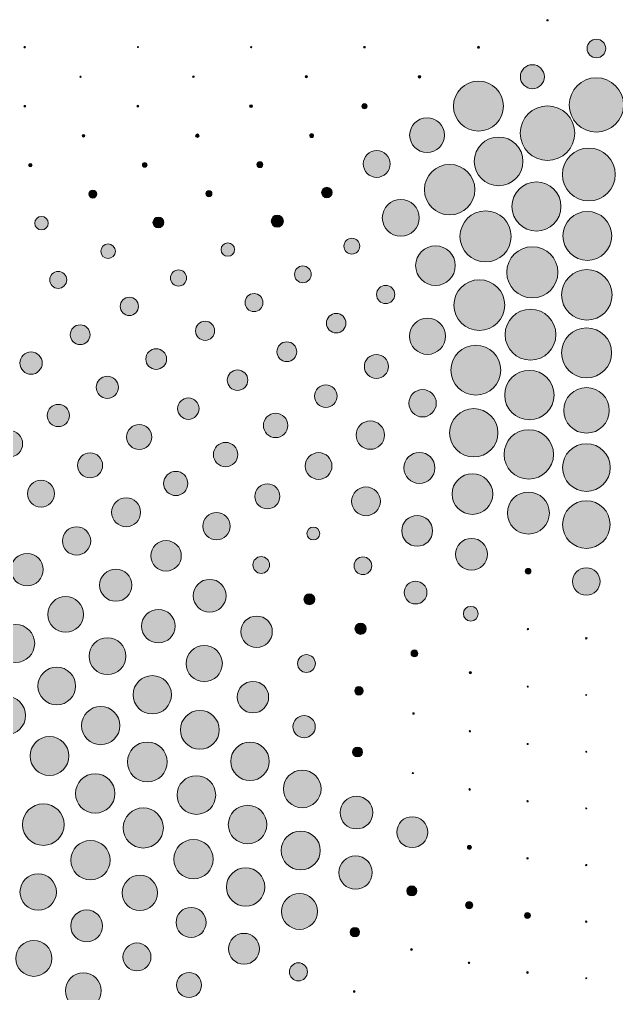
# Model space of a CAD drawing. Extents: x 3515 to 4006, y 175 to 667.
# Drawn here: x 3705.4 to 3757.9, y 340.4 to 426 of the extents above; entities that cross this region are included whole.
import ezdxf

# ---------------------------------------------------------------- set-up
doc = ezdxf.new("R2010")
doc.units = 0
doc.header["$MEASUREMENT"] = 0
doc.layers.add('Capa 1', color=7, linetype='Continuous', lineweight=0)

# ---------------------------------------------------------------- blocks, each defined once
blk = doc.blocks.new('Block_0')
at = {"layer": 'Capa 1', "true_color": 0x000000, "transparency": 33554687}
h = blk.add_hatch(color=18, dxfattribs=at)
h.dxf.hatch_style = 2
edge = h.paths.add_edge_path()
edge.add_arc((3751.82, 425.915), 0.0666, 0, 360)
h = blk.add_hatch(color=18, dxfattribs=at)
h.dxf.hatch_style = 2
edge = h.paths.add_edge_path()
edge.add_arc((3756.117, 423.434), 0.818, 0, 360)
h = blk.add_hatch(color=18, dxfattribs=at)
h.dxf.hatch_style = 2
edge = h.paths.add_edge_path()
edge.add_arc((3705.889, 423.55), 0.069, 0, 360)
h = blk.add_hatch(color=18, dxfattribs=at)
h.dxf.hatch_style = 2
edge = h.paths.add_edge_path()
edge.add_arc((3715.828, 423.55), 0.0436, 0, 360)
h = blk.add_hatch(color=18, dxfattribs=at)
h.dxf.hatch_style = 2
edge = h.paths.add_edge_path()
edge.add_arc((3725.775, 423.549), 0.0605, 0, 360)
h = blk.add_hatch(color=18, dxfattribs=at)
h.dxf.hatch_style = 2
edge = h.paths.add_edge_path()
edge.add_arc((3735.738, 423.546), 0.0702, 0, 360)
h = blk.add_hatch(color=18, dxfattribs=at)
h.dxf.hatch_style = 2
edge = h.paths.add_edge_path()
edge.add_arc((3745.754, 423.538), 0.0884, 0, 360)
h = blk.add_hatch(color=18, dxfattribs=at)
h.dxf.hatch_style = 2
edge = h.paths.add_edge_path()
edge.add_arc((3750.49, 420.953), 1.053, 0, 360)
h = blk.add_hatch(color=18, dxfattribs=at)
h.dxf.hatch_style = 2
edge = h.paths.add_edge_path()
edge.add_arc((3710.79, 420.953), 0.0569, 0, 360)
h = blk.add_hatch(color=18, dxfattribs=at)
h.dxf.hatch_style = 2
edge = h.paths.add_edge_path()
edge.add_arc((3720.715, 420.953), 0.0726, 0, 360)
h = blk.add_hatch(color=18, dxfattribs=at)
h.dxf.hatch_style = 2
edge = h.paths.add_edge_path()
edge.add_arc((3730.64, 420.953), 0.1, 0, 360)
h = blk.add_hatch(color=18, dxfattribs=at)
h.dxf.hatch_style = 2
edge = h.paths.add_edge_path()
edge.add_arc((3740.565, 420.953), 0.116, 0, 360)
h = blk.add_hatch(color=18, dxfattribs=at)
h.dxf.hatch_style = 2
edge = h.paths.add_edge_path()
edge.add_arc((3745.754, 418.368), 2.196, 0, 360)
h = blk.add_hatch(color=18, dxfattribs=at)
h.dxf.hatch_style = 2
edge = h.paths.add_edge_path()
edge.add_arc((3756.117, 418.472), 2.389, 0, 360)
h = blk.add_hatch(color=18, dxfattribs=at)
h.dxf.hatch_style = 2
edge = h.paths.add_edge_path()
edge.add_arc((3735.738, 418.359), 0.232, 0, 360)
h = blk.add_hatch(color=18, dxfattribs=at)
h.dxf.hatch_style = 2
edge = h.paths.add_edge_path()
edge.add_arc((3705.889, 418.355), 0.0811, 0, 360)
h = blk.add_hatch(color=18, dxfattribs=at)
h.dxf.hatch_style = 2
edge = h.paths.add_edge_path()
edge.add_arc((3715.828, 418.356), 0.0871, 0, 360)
h = blk.add_hatch(color=18, dxfattribs=at)
h.dxf.hatch_style = 2
edge = h.paths.add_edge_path()
edge.add_arc((3725.775, 418.357), 0.125, 0, 360)
h = blk.add_hatch(color=18, dxfattribs=at)
h.dxf.hatch_style = 2
edge = h.paths.add_edge_path()
edge.add_arc((3751.82, 415.99), 2.39, 0, 360)
h = blk.add_hatch(color=18, dxfattribs=at)
h.dxf.hatch_style = 2
edge = h.paths.add_edge_path()
edge.add_arc((3741.241, 415.815), 1.532, 0, 360)
h = blk.add_hatch(color=18, dxfattribs=at)
h.dxf.hatch_style = 2
edge = h.paths.add_edge_path()
edge.add_arc((3711.062, 415.766), 0.116, 0, 360)
h = blk.add_hatch(color=18, dxfattribs=at)
h.dxf.hatch_style = 2
edge = h.paths.add_edge_path()
edge.add_arc((3721.055, 415.771), 0.15, 0, 360)
h = blk.add_hatch(color=18, dxfattribs=at)
h.dxf.hatch_style = 2
edge = h.paths.add_edge_path()
edge.add_arc((3731.092, 415.782), 0.177, 0, 360)
h = blk.add_hatch(color=18, dxfattribs=at)
h.dxf.hatch_style = 2
edge = h.paths.add_edge_path()
edge.add_arc((3747.522, 413.509), 2.141, 0, 360)
h = blk.add_hatch(color=18, dxfattribs=at)
h.dxf.hatch_style = 2
edge = h.paths.add_edge_path()
edge.add_arc((3736.817, 413.285), 1.179, 0, 360)
h = blk.add_hatch(color=18, dxfattribs=at)
h.dxf.hatch_style = 2
edge = h.paths.add_edge_path()
edge.add_arc((3755.452, 412.358), 2.319, 0, 360)
h = blk.add_hatch(color=18, dxfattribs=at)
h.dxf.hatch_style = 2
edge = h.paths.add_edge_path()
edge.add_arc((3726.549, 413.223), 0.263, 0, 360)
h = blk.add_hatch(color=18, dxfattribs=at)
h.dxf.hatch_style = 2
edge = h.paths.add_edge_path()
edge.add_arc((3706.383, 413.184), 0.155, 0, 360)
h = blk.add_hatch(color=18, dxfattribs=at)
h.dxf.hatch_style = 2
edge = h.paths.add_edge_path()
edge.add_arc((3716.431, 413.197), 0.208, 0, 360)
h = blk.add_hatch(color=18, dxfattribs=at)
h.dxf.hatch_style = 2
edge = h.paths.add_edge_path()
edge.add_arc((3743.224, 411.028), 2.22, 0, 360)
h = blk.add_hatch(color=18, dxfattribs=at)
h.dxf.hatch_style = 2
edge = h.paths.add_edge_path()
edge.add_arc((3711.874, 410.635), 0.346, 0, 360)
h = blk.add_hatch(color=18, dxfattribs=at)
h.dxf.hatch_style = 2
edge = h.paths.add_edge_path()
edge.add_arc((3722.068, 410.678), 0.269, 0, 360)
h = blk.add_hatch(color=18, dxfattribs=at)
h.dxf.hatch_style = 2
edge = h.paths.add_edge_path()
edge.add_arc((3732.436, 410.769), 0.462, 0, 360)
h = blk.add_hatch(color=18, dxfattribs=at)
h.dxf.hatch_style = 2
edge = h.paths.add_edge_path()
edge.add_arc((3750.845, 409.548), 2.158, 0, 360)
h = blk.add_hatch(color=18, dxfattribs=at)
h.dxf.hatch_style = 2
edge = h.paths.add_edge_path()
edge.add_arc((3738.927, 408.547), 1.622, 0, 360)
h = blk.add_hatch(color=18, dxfattribs=at)
h.dxf.hatch_style = 2
edge = h.paths.add_edge_path()
edge.add_arc((3707.366, 408.083), 0.597, 0, 360)
h = blk.add_hatch(color=18, dxfattribs=at)
h.dxf.hatch_style = 2
edge = h.paths.add_edge_path()
edge.add_arc((3717.629, 408.144), 0.477, 0, 360)
h = blk.add_hatch(color=18, dxfattribs=at)
h.dxf.hatch_style = 2
edge = h.paths.add_edge_path()
edge.add_arc((3728.079, 408.262), 0.534, 0, 360)
h = blk.add_hatch(color=18, dxfattribs=at)
h.dxf.hatch_style = 2
edge = h.paths.add_edge_path()
edge.add_arc((3746.379, 406.917), 2.248, 0, 360)
h = blk.add_hatch(color=18, dxfattribs=at)
h.dxf.hatch_style = 2
edge = h.paths.add_edge_path()
edge.add_arc((3755.323, 406.963), 2.148, 0, 360)
h = blk.add_hatch(color=18, dxfattribs=at)
h.dxf.hatch_style = 2
edge = h.paths.add_edge_path()
edge.add_arc((3734.629, 406.065), 0.695, 0, 360)
h = blk.add_hatch(color=18, dxfattribs=at)
h.dxf.hatch_style = 2
edge = h.paths.add_edge_path()
edge.add_arc((3713.219, 405.618), 0.643, 0, 360)
h = blk.add_hatch(color=18, dxfattribs=at)
h.dxf.hatch_style = 2
edge = h.paths.add_edge_path()
edge.add_arc((3723.737, 405.76), 0.592, 0, 360)
h = blk.add_hatch(color=18, dxfattribs=at)
h.dxf.hatch_style = 2
edge = h.paths.add_edge_path()
edge.add_arc((3741.976, 404.35), 1.742, 0, 360)
h = blk.add_hatch(color=18, dxfattribs=at)
h.dxf.hatch_style = 2
edge = h.paths.add_edge_path()
edge.add_arc((3750.49, 403.762), 2.251, 0, 360)
h = blk.add_hatch(color=18, dxfattribs=at)
h.dxf.hatch_style = 2
edge = h.paths.add_edge_path()
edge.add_arc((3730.331, 403.584), 0.737, 0, 360)
h = blk.add_hatch(color=18, dxfattribs=at)
h.dxf.hatch_style = 2
edge = h.paths.add_edge_path()
edge.add_arc((3708.83, 403.099), 0.747, 0, 360)
h = blk.add_hatch(color=18, dxfattribs=at)
h.dxf.hatch_style = 2
edge = h.paths.add_edge_path()
edge.add_arc((3719.405, 403.263), 0.708, 0, 360)
h = blk.add_hatch(color=18, dxfattribs=at)
h.dxf.hatch_style = 2
edge = h.paths.add_edge_path()
edge.add_arc((3755.277, 401.779), 2.217, 0, 360)
h = blk.add_hatch(color=18, dxfattribs=at)
h.dxf.hatch_style = 2
edge = h.paths.add_edge_path()
edge.add_arc((3737.606, 401.814), 0.802, 0, 360)
h = blk.add_hatch(color=18, dxfattribs=at)
h.dxf.hatch_style = 2
edge = h.paths.add_edge_path()
edge.add_arc((3745.831, 400.879), 2.227, 0, 360)
h = blk.add_hatch(color=18, dxfattribs=at)
h.dxf.hatch_style = 2
edge = h.paths.add_edge_path()
edge.add_arc((3715.08, 400.769), 0.804, 0, 360)
h = blk.add_hatch(color=18, dxfattribs=at)
h.dxf.hatch_style = 2
edge = h.paths.add_edge_path()
edge.add_arc((3726.034, 401.103), 0.79, 0, 360)
h = blk.add_hatch(color=18, dxfattribs=at)
h.dxf.hatch_style = 2
edge = h.paths.add_edge_path()
edge.add_arc((3733.256, 399.294), 0.858, 0, 360)
h = blk.add_hatch(color=18, dxfattribs=at)
h.dxf.hatch_style = 2
edge = h.paths.add_edge_path()
edge.add_arc((3750.323, 398.285), 2.232, 0, 360)
h = blk.add_hatch(color=18, dxfattribs=at)
h.dxf.hatch_style = 2
edge = h.paths.add_edge_path()
edge.add_arc((3710.761, 398.276), 0.87, 0, 360)
h = blk.add_hatch(color=18, dxfattribs=at)
h.dxf.hatch_style = 2
edge = h.paths.add_edge_path()
edge.add_arc((3721.736, 398.622), 0.84, 0, 360)
h = blk.add_hatch(color=18, dxfattribs=at)
h.dxf.hatch_style = 2
edge = h.paths.add_edge_path()
edge.add_arc((3741.276, 398.144), 1.593, 0, 360)
h = blk.add_hatch(color=18, dxfattribs=at)
h.dxf.hatch_style = 2
edge = h.paths.add_edge_path()
edge.add_arc((3755.256, 396.683), 2.199, 0, 360)
h = blk.add_hatch(color=18, dxfattribs=at)
h.dxf.hatch_style = 2
edge = h.paths.add_edge_path()
edge.add_arc((3728.919, 396.785), 0.87, 0, 360)
h = blk.add_hatch(color=18, dxfattribs=at)
h.dxf.hatch_style = 2
edge = h.paths.add_edge_path()
edge.add_arc((3745.527, 395.167), 2.192, 0, 360)
h = blk.add_hatch(color=18, dxfattribs=at)
h.dxf.hatch_style = 2
edge = h.paths.add_edge_path()
edge.add_arc((3706.445, 395.786), 0.983, 0, 360)
h = blk.add_hatch(color=18, dxfattribs=at)
h.dxf.hatch_style = 2
edge = h.paths.add_edge_path()
edge.add_arc((3717.439, 396.14), 0.911, 0, 360)
h = blk.add_hatch(color=18, dxfattribs=at)
h.dxf.hatch_style = 2
edge = h.paths.add_edge_path()
edge.add_arc((3736.787, 395.488), 1.057, 0, 360)
h = blk.add_hatch(color=18, dxfattribs=at)
h.dxf.hatch_style = 2
edge = h.paths.add_edge_path()
edge.add_arc((3713.141, 393.659), 0.974, 0, 360)
h = blk.add_hatch(color=18, dxfattribs=at)
h.dxf.hatch_style = 2
edge = h.paths.add_edge_path()
edge.add_arc((3724.59, 394.282), 0.901, 0, 360)
h = blk.add_hatch(color=18, dxfattribs=at)
h.dxf.hatch_style = 2
edge = h.paths.add_edge_path()
edge.add_arc((3750.231, 392.974), 2.173, 0, 360)
h = blk.add_hatch(color=18, dxfattribs=at)
h.dxf.hatch_style = 2
edge = h.paths.add_edge_path()
edge.add_arc((3732.343, 392.881), 0.992, 0, 360)
h = blk.add_hatch(color=18, dxfattribs=at)
h.dxf.hatch_style = 2
edge = h.paths.add_edge_path()
edge.add_arc((3740.847, 392.251), 1.202, 0, 360)
h = blk.add_hatch(color=18, dxfattribs=at)
h.dxf.hatch_style = 2
edge = h.paths.add_edge_path()
edge.add_arc((3755.245, 391.63), 2, 0, 360)
h = blk.add_hatch(color=18, dxfattribs=at)
h.dxf.hatch_style = 2
edge = h.paths.add_edge_path()
edge.add_arc((3708.843, 391.178), 0.977, 0, 360)
h = blk.add_hatch(color=18, dxfattribs=at)
h.dxf.hatch_style = 2
edge = h.paths.add_edge_path()
edge.add_arc((3720.268, 391.784), 0.945, 0, 360)
h = blk.add_hatch(color=18, dxfattribs=at)
h.dxf.hatch_style = 2
edge = h.paths.add_edge_path()
edge.add_arc((3727.929, 390.304), 1.072, 0, 360)
h = blk.add_hatch(color=18, dxfattribs=at)
h.dxf.hatch_style = 2
edge = h.paths.add_edge_path()
edge.add_arc((3745.343, 389.656), 2.124, 0, 360)
h = blk.add_hatch(color=18, dxfattribs=at)
h.dxf.hatch_style = 2
edge = h.paths.add_edge_path()
edge.add_arc((3715.949, 389.289), 1.103, 0, 360)
h = blk.add_hatch(color=18, dxfattribs=at)
h.dxf.hatch_style = 2
edge = h.paths.add_edge_path()
edge.add_arc((3736.247, 389.457), 1.248, 0, 360)
h = blk.add_hatch(color=18, dxfattribs=at)
h.dxf.hatch_style = 2
edge = h.paths.add_edge_path()
edge.add_arc((3704.546, 388.697), 1.162, 0, 360)
h = blk.add_hatch(color=18, dxfattribs=at)
h.dxf.hatch_style = 2
edge = h.paths.add_edge_path()
edge.add_arc((3750.176, 387.759), 2.171, 0, 360)
h = blk.add_hatch(color=18, dxfattribs=at)
h.dxf.hatch_style = 2
edge = h.paths.add_edge_path()
edge.add_arc((3723.537, 387.747), 1.069, 0, 360)
h = blk.add_hatch(color=18, dxfattribs=at)
h.dxf.hatch_style = 2
edge = h.paths.add_edge_path()
edge.add_arc((3755.238, 386.603), 2.094, 0, 360)
h = blk.add_hatch(color=18, dxfattribs=at)
h.dxf.hatch_style = 2
edge = h.paths.add_edge_path()
edge.add_arc((3711.635, 386.796), 1.101, 0, 360)
h = blk.add_hatch(color=18, dxfattribs=at)
h.dxf.hatch_style = 2
edge = h.paths.add_edge_path()
edge.add_arc((3731.706, 386.74), 1.175, 0, 360)
h = blk.add_hatch(color=18, dxfattribs=at)
h.dxf.hatch_style = 2
edge = h.paths.add_edge_path()
edge.add_arc((3740.565, 386.572), 1.362, 0, 360)
h = blk.add_hatch(color=18, dxfattribs=at)
h.dxf.hatch_style = 2
edge = h.paths.add_edge_path()
edge.add_arc((3719.161, 385.206), 1.065, 0, 360)
h = blk.add_hatch(color=18, dxfattribs=at)
h.dxf.hatch_style = 2
edge = h.paths.add_edge_path()
edge.add_arc((3745.222, 384.275), 1.788, 0, 360)
h = blk.add_hatch(color=18, dxfattribs=at)
h.dxf.hatch_style = 2
edge = h.paths.add_edge_path()
edge.add_arc((3707.322, 384.306), 1.192, 0, 360)
h = blk.add_hatch(color=18, dxfattribs=at)
h.dxf.hatch_style = 2
edge = h.paths.add_edge_path()
edge.add_arc((3727.209, 384.074), 1.101, 0, 360)
h = blk.add_hatch(color=18, dxfattribs=at)
h.dxf.hatch_style = 2
edge = h.paths.add_edge_path()
edge.add_arc((3735.873, 383.638), 1.262, 0, 360)
h = blk.add_hatch(color=18, dxfattribs=at)
h.dxf.hatch_style = 2
edge = h.paths.add_edge_path()
edge.add_arc((3750.14, 382.606), 1.848, 0, 360)
h = blk.add_hatch(color=18, dxfattribs=at)
h.dxf.hatch_style = 2
edge = h.paths.add_edge_path()
edge.add_arc((3714.797, 382.675), 1.273, 0, 360)
h = blk.add_hatch(color=18, dxfattribs=at)
h.dxf.hatch_style = 2
edge = h.paths.add_edge_path()
edge.add_arc((3755.233, 381.593), 2.09, 0, 360)
h = blk.add_hatch(color=18, dxfattribs=at)
h.dxf.hatch_style = 2
edge = h.paths.add_edge_path()
edge.add_arc((3722.745, 381.446), 1.203, 0, 360)
h = blk.add_hatch(color=18, dxfattribs=at)
h.dxf.hatch_style = 2
edge = h.paths.add_edge_path()
edge.add_arc((3740.37, 381.041), 1.353, 0, 360)
h = blk.add_hatch(color=18, dxfattribs=at)
h.dxf.hatch_style = 2
edge = h.paths.add_edge_path()
edge.add_arc((3710.443, 380.152), 1.242, 0, 360)
h = blk.add_hatch(color=18, dxfattribs=at)
h.dxf.hatch_style = 2
edge = h.paths.add_edge_path()
edge.add_arc((3731.246, 380.805), 0.565, 0, 360)
h = blk.add_hatch(color=18, dxfattribs=at)
h.dxf.hatch_style = 2
edge = h.paths.add_edge_path()
edge.add_arc((3718.307, 378.845), 1.34, 0, 360)
h = blk.add_hatch(color=18, dxfattribs=at)
h.dxf.hatch_style = 2
edge = h.paths.add_edge_path()
edge.add_arc((3745.14, 378.984), 1.399, 0, 360)
h = blk.add_hatch(color=18, dxfattribs=at)
h.dxf.hatch_style = 2
edge = h.paths.add_edge_path()
edge.add_arc((3706.097, 377.636), 1.421, 0, 360)
h = blk.add_hatch(color=18, dxfattribs=at)
h.dxf.hatch_style = 2
edge = h.paths.add_edge_path()
edge.add_arc((3726.671, 378.044), 0.736, 0, 360)
h = blk.add_hatch(color=18, dxfattribs=at)
h.dxf.hatch_style = 2
edge = h.paths.add_edge_path()
edge.add_arc((3735.602, 377.977), 0.778, 0, 360)
h = blk.add_hatch(color=18, dxfattribs=at)
h.dxf.hatch_style = 2
edge = h.paths.add_edge_path()
edge.add_arc((3713.889, 376.264), 1.415, 0, 360)
h = blk.add_hatch(color=18, dxfattribs=at)
h.dxf.hatch_style = 2
edge = h.paths.add_edge_path()
edge.add_arc((3750.115, 377.494), 0.246, 0, 360)
h = blk.add_hatch(color=18, dxfattribs=at)
h.dxf.hatch_style = 2
edge = h.paths.add_edge_path()
edge.add_arc((3755.23, 376.592), 1.207, 0, 360)
h = blk.add_hatch(color=18, dxfattribs=at)
h.dxf.hatch_style = 2
edge = h.paths.add_edge_path()
edge.add_arc((3722.137, 375.335), 1.445, 0, 360)
h = blk.add_hatch(color=18, dxfattribs=at)
h.dxf.hatch_style = 2
edge = h.paths.add_edge_path()
edge.add_arc((3740.231, 375.618), 1, 0, 360)
h = blk.add_hatch(color=18, dxfattribs=at)
h.dxf.hatch_style = 2
edge = h.paths.add_edge_path()
edge.add_arc((3709.486, 373.698), 1.57, 0, 360)
h = blk.add_hatch(color=18, dxfattribs=at)
h.dxf.hatch_style = 2
edge = h.paths.add_edge_path()
edge.add_arc((3730.903, 375.031), 0.481, 0, 360)
h = blk.add_hatch(color=18, dxfattribs=at)
h.dxf.hatch_style = 2
edge = h.paths.add_edge_path()
edge.add_arc((3717.635, 372.665), 1.475, 0, 360)
h = blk.add_hatch(color=18, dxfattribs=at)
h.dxf.hatch_style = 2
edge = h.paths.add_edge_path()
edge.add_arc((3745.08, 373.757), 0.65, 0, 360)
h = blk.add_hatch(color=18, dxfattribs=at)
h.dxf.hatch_style = 2
edge = h.paths.add_edge_path()
edge.add_arc((3726.259, 372.172), 1.385, 0, 360)
h = blk.add_hatch(color=18, dxfattribs=at)
h.dxf.hatch_style = 2
edge = h.paths.add_edge_path()
edge.add_arc((3705.097, 371.145), 1.669, 0, 360)
h = blk.add_hatch(color=18, dxfattribs=at)
h.dxf.hatch_style = 2
edge = h.paths.add_edge_path()
edge.add_arc((3735.402, 372.434), 0.496, 0, 360)
h = blk.add_hatch(color=18, dxfattribs=at)
h.dxf.hatch_style = 2
edge = h.paths.add_edge_path()
edge.add_arc((3750.097, 372.412), 0.0569, 0, 360)
h = blk.add_hatch(color=18, dxfattribs=at)
h.dxf.hatch_style = 2
edge = h.paths.add_edge_path()
edge.add_arc((3713.16, 370.024), 1.617, 0, 360)
h = blk.add_hatch(color=18, dxfattribs=at)
h.dxf.hatch_style = 2
edge = h.paths.add_edge_path()
edge.add_arc((3755.228, 371.6), 0.0654, 0, 360)
h = blk.add_hatch(color=18, dxfattribs=at)
h.dxf.hatch_style = 2
edge = h.paths.add_edge_path()
edge.add_arc((3721.66, 369.379), 1.593, 0, 360)
h = blk.add_hatch(color=18, dxfattribs=at)
h.dxf.hatch_style = 2
edge = h.paths.add_edge_path()
edge.add_arc((3730.64, 369.381), 0.782, 0, 360)
h = blk.add_hatch(color=18, dxfattribs=at)
h.dxf.hatch_style = 2
edge = h.paths.add_edge_path()
edge.add_arc((3740.127, 370.276), 0.297, 0, 360)
h = blk.add_hatch(color=18, dxfattribs=at)
h.dxf.hatch_style = 2
edge = h.paths.add_edge_path()
edge.add_arc((3708.706, 367.407), 1.656, 0, 360)
h = blk.add_hatch(color=18, dxfattribs=at)
h.dxf.hatch_style = 2
edge = h.paths.add_edge_path()
edge.add_arc((3717.098, 366.635), 1.685, 0, 360)
h = blk.add_hatch(color=18, dxfattribs=at)
h.dxf.hatch_style = 2
edge = h.paths.add_edge_path()
edge.add_arc((3745.036, 368.577), 0.108, 0, 360)
h = blk.add_hatch(color=18, dxfattribs=at)
h.dxf.hatch_style = 2
edge = h.paths.add_edge_path()
edge.add_arc((3725.935, 366.428), 1.386, 0, 360)
h = blk.add_hatch(color=18, dxfattribs=at)
h.dxf.hatch_style = 2
edge = h.paths.add_edge_path()
edge.add_arc((3735.248, 366.982), 0.37, 0, 360)
h = blk.add_hatch(color=18, dxfattribs=at)
h.dxf.hatch_style = 2
edge = h.paths.add_edge_path()
edge.add_arc((3750.084, 367.352), 0.0508, 0, 360)
h = blk.add_hatch(color=18, dxfattribs=at)
h.dxf.hatch_style = 2
edge = h.paths.add_edge_path()
edge.add_arc((3704.271, 364.809), 1.691, 0, 360)
h = blk.add_hatch(color=18, dxfattribs=at)
h.dxf.hatch_style = 2
edge = h.paths.add_edge_path()
edge.add_arc((3755.226, 366.613), 0.0351, 0, 360)
h = blk.add_hatch(color=18, dxfattribs=at)
h.dxf.hatch_style = 2
edge = h.paths.add_edge_path()
edge.add_arc((3712.568, 363.931), 1.681, 0, 360)
h = blk.add_hatch(color=18, dxfattribs=at)
h.dxf.hatch_style = 2
edge = h.paths.add_edge_path()
edge.add_arc((3721.278, 363.55), 1.707, 0, 360)
h = blk.add_hatch(color=18, dxfattribs=at)
h.dxf.hatch_style = 2
edge = h.paths.add_edge_path()
edge.add_arc((3730.435, 363.83), 0.979, 0, 360)
h = blk.add_hatch(color=18, dxfattribs=at)
h.dxf.hatch_style = 2
edge = h.paths.add_edge_path()
edge.add_arc((3740.048, 364.994), 0.0678, 0, 360)
h = blk.add_hatch(color=18, dxfattribs=at)
h.dxf.hatch_style = 2
edge = h.paths.add_edge_path()
edge.add_arc((3708.063, 361.257), 1.707, 0, 360)
h = blk.add_hatch(color=18, dxfattribs=at)
h.dxf.hatch_style = 2
edge = h.paths.add_edge_path()
edge.add_arc((3745.002, 363.432), 0.0581, 0, 360)
h = blk.add_hatch(color=18, dxfattribs=at)
h.dxf.hatch_style = 2
edge = h.paths.add_edge_path()
edge.add_arc((3716.662, 360.732), 1.747, 0, 360)
h = blk.add_hatch(color=18, dxfattribs=at)
h.dxf.hatch_style = 2
edge = h.paths.add_edge_path()
edge.add_arc((3725.678, 360.786), 1.69, 0, 360)
h = blk.add_hatch(color=18, dxfattribs=at)
h.dxf.hatch_style = 2
edge = h.paths.add_edge_path()
edge.add_arc((3750.074, 362.308), 0.052, 0, 360)
h = blk.add_hatch(color=18, dxfattribs=at)
h.dxf.hatch_style = 2
edge = h.paths.add_edge_path()
edge.add_arc((3735.128, 361.603), 0.435, 0, 360)
h = blk.add_hatch(color=18, dxfattribs=at)
h.dxf.hatch_style = 2
edge = h.paths.add_edge_path()
edge.add_arc((3755.225, 361.63), 0.0375, 0, 360)
h = blk.add_hatch(color=18, dxfattribs=at)
h.dxf.hatch_style = 2
edge = h.paths.add_edge_path()
edge.add_arc((3712.08, 357.961), 1.732, 0, 360)
h = blk.add_hatch(color=18, dxfattribs=at)
h.dxf.hatch_style = 2
edge = h.paths.add_edge_path()
edge.add_arc((3720.969, 357.826), 1.699, 0, 360)
h = blk.add_hatch(color=18, dxfattribs=at)
h.dxf.hatch_style = 2
edge = h.paths.add_edge_path()
edge.add_arc((3730.271, 358.358), 1.656, 0, 360)
h = blk.add_hatch(color=18, dxfattribs=at)
h.dxf.hatch_style = 2
edge = h.paths.add_edge_path()
edge.add_arc((3739.986, 359.761), 0.0557, 0, 360)
h = blk.add_hatch(color=18, dxfattribs=at)
h.dxf.hatch_style = 2
edge = h.paths.add_edge_path()
edge.add_arc((3744.976, 358.315), 0.0702, 0, 360)
h = blk.add_hatch(color=18, dxfattribs=at)
h.dxf.hatch_style = 2
edge = h.paths.add_edge_path()
edge.add_arc((3707.526, 355.228), 1.826, 0, 360)
h = blk.add_hatch(color=18, dxfattribs=at)
h.dxf.hatch_style = 2
edge = h.paths.add_edge_path()
edge.add_arc((3735.033, 356.281), 1.438, 0, 360)
h = blk.add_hatch(color=18, dxfattribs=at)
h.dxf.hatch_style = 2
edge = h.paths.add_edge_path()
edge.add_arc((3750.066, 357.276), 0.0605, 0, 360)
h = blk.add_hatch(color=18, dxfattribs=at)
h.dxf.hatch_style = 2
edge = h.paths.add_edge_path()
edge.add_arc((3716.303, 354.934), 1.765, 0, 360)
h = blk.add_hatch(color=18, dxfattribs=at)
h.dxf.hatch_style = 2
edge = h.paths.add_edge_path()
edge.add_arc((3725.469, 355.229), 1.693, 0, 360)
h = blk.add_hatch(color=18, dxfattribs=at)
h.dxf.hatch_style = 2
edge = h.paths.add_edge_path()
edge.add_arc((3755.224, 356.65), 0.0412, 0, 360)
h = blk.add_hatch(color=18, dxfattribs=at)
h.dxf.hatch_style = 2
edge = h.paths.add_edge_path()
edge.add_arc((3739.937, 354.565), 1.357, 0, 360)
h = blk.add_hatch(color=18, dxfattribs=at)
h.dxf.hatch_style = 2
edge = h.paths.add_edge_path()
edge.add_arc((3730.139, 352.951), 1.711, 0, 360)
h = blk.add_hatch(color=18, dxfattribs=at)
h.dxf.hatch_style = 2
edge = h.paths.add_edge_path()
edge.add_arc((3711.673, 352.097), 1.727, 0, 360)
h = blk.add_hatch(color=18, dxfattribs=at)
h.dxf.hatch_style = 2
edge = h.paths.add_edge_path()
edge.add_arc((3720.715, 352.191), 1.727, 0, 360)
h = blk.add_hatch(color=18, dxfattribs=at)
h.dxf.hatch_style = 2
edge = h.paths.add_edge_path()
edge.add_arc((3744.955, 353.22), 0.176, 0, 360)
h = blk.add_hatch(color=18, dxfattribs=at)
h.dxf.hatch_style = 2
edge = h.paths.add_edge_path()
edge.add_arc((3734.956, 351.005), 1.465, 0, 360)
h = blk.add_hatch(color=18, dxfattribs=at)
h.dxf.hatch_style = 2
edge = h.paths.add_edge_path()
edge.add_arc((3750.06, 352.254), 0.0702, 0, 360)
h = blk.add_hatch(color=18, dxfattribs=at)
h.dxf.hatch_style = 2
edge = h.paths.add_edge_path()
edge.add_arc((3725.297, 349.741), 1.688, 0, 360)
h = blk.add_hatch(color=18, dxfattribs=at)
h.dxf.hatch_style = 2
edge = h.paths.add_edge_path()
edge.add_arc((3755.223, 351.672), 0.0617, 0, 360)
h = blk.add_hatch(color=18, dxfattribs=at)
h.dxf.hatch_style = 2
edge = h.paths.add_edge_path()
edge.add_arc((3707.074, 349.303), 1.6, 0, 360)
h = blk.add_hatch(color=18, dxfattribs=at)
h.dxf.hatch_style = 2
edge = h.paths.add_edge_path()
edge.add_arc((3716.004, 349.227), 1.549, 0, 360)
h = blk.add_hatch(color=18, dxfattribs=at)
h.dxf.hatch_style = 2
edge = h.paths.add_edge_path()
edge.add_arc((3739.897, 349.399), 0.438, 0, 360)
h = blk.add_hatch(color=18, dxfattribs=at)
h.dxf.hatch_style = 2
edge = h.paths.add_edge_path()
edge.add_arc((3730.03, 347.597), 1.578, 0, 360)
h = blk.add_hatch(color=18, dxfattribs=at)
h.dxf.hatch_style = 2
edge = h.paths.add_edge_path()
edge.add_arc((3744.938, 348.142), 0.326, 0, 360)
h = blk.add_hatch(color=18, dxfattribs=at)
h.dxf.hatch_style = 2
edge = h.paths.add_edge_path()
edge.add_arc((3711.33, 346.323), 1.4, 0, 360)
h = blk.add_hatch(color=18, dxfattribs=at)
h.dxf.hatch_style = 2
edge = h.paths.add_edge_path()
edge.add_arc((3720.504, 346.629), 1.321, 0, 360)
h = blk.add_hatch(color=18, dxfattribs=at)
h.dxf.hatch_style = 2
edge = h.paths.add_edge_path()
edge.add_arc((3750.055, 347.24), 0.26, 0, 360)
h = blk.add_hatch(color=18, dxfattribs=at)
h.dxf.hatch_style = 2
edge = h.paths.add_edge_path()
edge.add_arc((3755.222, 346.697), 0.0617, 0, 360)
h = blk.add_hatch(color=18, dxfattribs=at)
h.dxf.hatch_style = 2
edge = h.paths.add_edge_path()
edge.add_arc((3734.893, 345.767), 0.413, 0, 360)
h = blk.add_hatch(color=18, dxfattribs=at)
h.dxf.hatch_style = 2
edge = h.paths.add_edge_path()
edge.add_arc((3706.689, 343.47), 1.58, 0, 360)
h = blk.add_hatch(color=18, dxfattribs=at)
h.dxf.hatch_style = 2
edge = h.paths.add_edge_path()
edge.add_arc((3725.155, 344.313), 1.358, 0, 360)
h = blk.add_hatch(color=18, dxfattribs=at)
h.dxf.hatch_style = 2
edge = h.paths.add_edge_path()
edge.add_arc((3715.753, 343.595), 1.229, 0, 360)
h = blk.add_hatch(color=18, dxfattribs=at)
h.dxf.hatch_style = 2
edge = h.paths.add_edge_path()
edge.add_arc((3739.865, 344.259), 0.0884, 0, 360)
h = blk.add_hatch(color=18, dxfattribs=at)
h.dxf.hatch_style = 2
edge = h.paths.add_edge_path()
edge.add_arc((3729.94, 342.287), 0.795, 0, 360)
h = blk.add_hatch(color=18, dxfattribs=at)
h.dxf.hatch_style = 2
edge = h.paths.add_edge_path()
edge.add_arc((3744.925, 343.079), 0.0726, 0, 360)
h = blk.add_hatch(color=18, dxfattribs=at)
h.dxf.hatch_style = 2
edge = h.paths.add_edge_path()
edge.add_arc((3711.039, 340.628), 1.576, 0, 360)
h = blk.add_hatch(color=18, dxfattribs=at)
h.dxf.hatch_style = 2
edge = h.paths.add_edge_path()
edge.add_arc((3720.326, 341.129), 1.101, 0, 360)
h = blk.add_hatch(color=18, dxfattribs=at)
h.dxf.hatch_style = 2
edge = h.paths.add_edge_path()
edge.add_arc((3750.051, 342.232), 0.0835, 0, 360)
h = blk.add_hatch(color=18, dxfattribs=at)
h.dxf.hatch_style = 2
edge = h.paths.add_edge_path()
edge.add_arc((3755.222, 341.723), 0.0448, 0, 360)
h = blk.add_hatch(color=18, dxfattribs=at)
h.dxf.hatch_style = 2
edge = h.paths.add_edge_path()
edge.add_arc((3734.84, 340.561), 0.075, 0, 360)
at = {"layer": 'Capa 1'}
for centre, radius in [((3751.82, 425.915), 0.0666), ((3756.117, 423.434), 0.818), ((3705.889, 423.55), 0.069), ((3715.828, 423.55), 0.0436), ((3725.775, 423.549), 0.0605), ((3735.738, 423.546), 0.0702), ((3745.754, 423.538), 0.0884), ((3750.49, 420.953), 1.053), ((3710.79, 420.953), 0.0569), ((3720.715, 420.953), 0.0726), ((3730.64, 420.953), 0.1), ((3740.565, 420.953), 0.116), ((3745.754, 418.368), 2.196), ((3756.117, 418.472), 2.389), ((3735.738, 418.359), 0.232), ((3705.889, 418.355), 0.0811), ((3715.828, 418.356), 0.0871), ((3725.775, 418.357), 0.125), ((3751.82, 415.99), 2.39), ((3741.241, 415.815), 1.532), ((3711.062, 415.766), 0.116), ((3721.055, 415.771), 0.15), ((3731.092, 415.782), 0.177), ((3747.522, 413.509), 2.141), ((3736.817, 413.285), 1.179), ((3755.452, 412.358), 2.319), ((3726.549, 413.223), 0.263), ((3706.383, 413.184), 0.155), ((3716.431, 413.197), 0.208), ((3743.224, 411.028), 2.22), ((3711.874, 410.635), 0.346), ((3722.068, 410.678), 0.269), ((3732.436, 410.769), 0.462), ((3750.845, 409.548), 2.158), ((3738.927, 408.547), 1.622), ((3707.366, 408.083), 0.597), ((3717.629, 408.144), 0.477), ((3728.079, 408.262), 0.534), ((3746.379, 406.917), 2.248), ((3755.323, 406.963), 2.148), ((3734.629, 406.065), 0.695), ((3713.219, 405.618), 0.643), ((3723.737, 405.76), 0.592), ((3741.976, 404.35), 1.742), ((3750.49, 403.762), 2.251), ((3730.331, 403.584), 0.737), ((3708.83, 403.099), 0.747), ((3719.405, 403.263), 0.708), ((3755.277, 401.779), 2.217), ((3737.606, 401.814), 0.802), ((3745.831, 400.879), 2.227), ((3715.08, 400.769), 0.804), ((3726.034, 401.103), 0.79), ((3733.256, 399.294), 0.858), ((3750.323, 398.285), 2.232), ((3710.761, 398.276), 0.87), ((3721.736, 398.622), 0.84), ((3741.276, 398.144), 1.593), ((3755.256, 396.683), 2.199), ((3728.919, 396.785), 0.87), ((3745.527, 395.167), 2.192), ((3706.445, 395.786), 0.983), ((3717.439, 396.14), 0.911), ((3736.787, 395.488), 1.057), ((3713.141, 393.659), 0.974), ((3724.59, 394.282), 0.901), ((3750.231, 392.974), 2.173), ((3732.343, 392.881), 0.992), ((3740.847, 392.251), 1.202), ((3755.245, 391.63), 2), ((3708.843, 391.178), 0.977), ((3720.268, 391.784), 0.945), ((3727.929, 390.304), 1.072), ((3745.343, 389.656), 2.124), ((3715.949, 389.289), 1.103), ((3736.247, 389.457), 1.248), ((3704.546, 388.697), 1.162), ((3750.176, 387.759), 2.171), ((3723.537, 387.747), 1.069), ((3755.238, 386.603), 2.094), ((3711.635, 386.796), 1.101), ((3731.706, 386.74), 1.175), ((3740.565, 386.572), 1.362), ((3719.161, 385.206), 1.065), ((3745.222, 384.275), 1.788), ((3707.322, 384.306), 1.192), ((3727.209, 384.074), 1.101), ((3735.873, 383.638), 1.262), ((3750.14, 382.606), 1.848), ((3714.797, 382.675), 1.273), ((3755.233, 381.593), 2.09), ((3722.745, 381.446), 1.203), ((3740.37, 381.041), 1.353), ((3710.443, 380.152), 1.242), ((3731.246, 380.805), 0.565), ((3718.307, 378.845), 1.34), ((3745.14, 378.984), 1.399), ((3706.097, 377.636), 1.421), ((3726.671, 378.044), 0.736), ((3735.602, 377.977), 0.778), ((3713.889, 376.264), 1.415), ((3750.115, 377.494), 0.246), ((3755.23, 376.592), 1.207), ((3722.137, 375.335), 1.445), ((3740.231, 375.618), 1), ((3709.486, 373.698), 1.57), ((3730.903, 375.031), 0.481), ((3717.635, 372.665), 1.475), ((3745.08, 373.757), 0.65), ((3726.259, 372.172), 1.385), ((3705.097, 371.145), 1.669), ((3735.402, 372.434), 0.496), ((3750.097, 372.412), 0.0569), ((3713.16, 370.024), 1.617), ((3755.228, 371.6), 0.0654), ((3721.66, 369.379), 1.593), ((3730.64, 369.381), 0.782), ((3740.127, 370.276), 0.297), ((3708.706, 367.407), 1.656), ((3717.098, 366.635), 1.685), ((3745.036, 368.577), 0.108), ((3725.935, 366.428), 1.386), ((3735.248, 366.982), 0.37), ((3750.084, 367.352), 0.0508), ((3704.271, 364.809), 1.691), ((3755.226, 366.613), 0.0351), ((3712.568, 363.931), 1.681), ((3721.278, 363.55), 1.707), ((3730.435, 363.83), 0.979), ((3740.048, 364.994), 0.0678), ((3708.063, 361.257), 1.707), ((3745.002, 363.432), 0.0581), ((3716.662, 360.732), 1.747), ((3725.678, 360.786), 1.69), ((3750.074, 362.308), 0.052), ((3735.128, 361.603), 0.435), ((3755.225, 361.63), 0.0375), ((3712.08, 357.961), 1.732), ((3720.969, 357.826), 1.699), ((3730.271, 358.358), 1.656), ((3739.986, 359.761), 0.0557), ((3744.976, 358.315), 0.0702), ((3707.526, 355.228), 1.826), ((3735.033, 356.281), 1.438), ((3750.066, 357.276), 0.0605), ((3716.303, 354.934), 1.765), ((3725.469, 355.229), 1.693), ((3755.224, 356.65), 0.0412), ((3739.937, 354.565), 1.357), ((3730.139, 352.951), 1.711), ((3711.673, 352.097), 1.727), ((3720.715, 352.191), 1.727), ((3744.955, 353.22), 0.176), ((3734.956, 351.005), 1.465), ((3750.06, 352.254), 0.0702), ((3725.297, 349.741), 1.688), ((3755.223, 351.672), 0.0617), ((3707.074, 349.303), 1.6), ((3716.004, 349.227), 1.549), ((3739.897, 349.399), 0.438), ((3730.03, 347.597), 1.578), ((3744.938, 348.142), 0.326), ((3711.33, 346.323), 1.4), ((3720.504, 346.629), 1.321), ((3750.055, 347.24), 0.26), ((3755.222, 346.697), 0.0617), ((3734.893, 345.767), 0.413), ((3706.689, 343.47), 1.58), ((3725.155, 344.313), 1.358), ((3715.753, 343.595), 1.229), ((3739.865, 344.259), 0.0884), ((3729.94, 342.287), 0.795), ((3744.925, 343.079), 0.0726), ((3711.039, 340.628), 1.576), ((3720.326, 341.129), 1.101), ((3750.051, 342.232), 0.0835), ((3755.222, 341.723), 0.0448), ((3734.84, 340.561), 0.075)]:
    blk.add_circle(centre, radius, dxfattribs=at)

msp = doc.modelspace()

# ---------------------------------------------------------------- block references
at = {"layer": 'Capa 1'}
msp.add_blockref('Block_0', (0, 0), dxfattribs=at)

doc.saveas('drawing.dxf')
